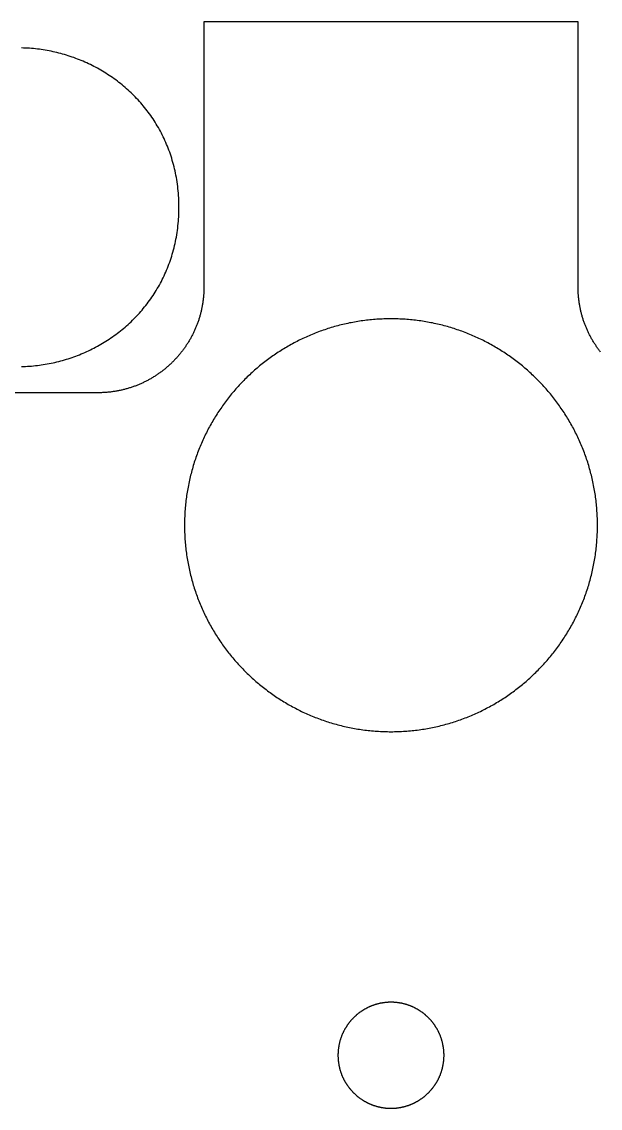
# Model space of a CAD drawing. Extents: x -13 to 43.9, y 40.3 to 95.3.
# Drawn here: x 7.53 to 18.45, y 74.75 to 95.25 of the extents above; entities that cross this region are included whole.
import ezdxf

# ---------------------------------------------------------------- set-up
doc = ezdxf.new("R2010")
doc.units = 0
doc.layers.get('0').update_dxf_attribs({"linetype": 'CONTINUOUS'})

msp = doc.modelspace()

# ---------------------------------------------------------------- linework, layer by layer
at = {"color": 7}
for points in [[(18.028, 90.25), (18.028, 95.25), (10.972, 95.25), (10.972, 90.25)], [(7.569, 94.754), (7.531, 94.755)], [(8.449, 94.596), (8.413, 94.608), (8.378, 94.619), (8.342, 94.63), (8.306, 94.64), (8.27, 94.65), (8.234, 94.659), (8.197, 94.668), (8.161, 94.677), (8.125, 94.685), (8.088, 94.693), (8.051, 94.7), (8.015, 94.707), (7.978, 94.713), (7.941, 94.719), (7.904, 94.725), (7.867, 94.73), (7.83, 94.735), (7.793, 94.739), (7.756, 94.742), (7.718, 94.746), (7.681, 94.749), (7.644, 94.751), (7.606, 94.753), (7.569, 94.754)], [(9.247, 94.195), (9.217, 94.216), (9.186, 94.237), (9.154, 94.257), (9.123, 94.277), (9.091, 94.297), (9.059, 94.317), (9.027, 94.336), (8.994, 94.354), (8.962, 94.372), (8.929, 94.39), (8.896, 94.407), (8.862, 94.424), (8.829, 94.441), (8.795, 94.457), (8.761, 94.473), (8.727, 94.488), (8.693, 94.503), (8.658, 94.518), (8.624, 94.532), (8.589, 94.545), (8.554, 94.559), (8.519, 94.572), (8.484, 94.584), (8.449, 94.596)], [(9.899, 93.572), (9.876, 93.602), (9.852, 93.632), (9.828, 93.661), (9.804, 93.69), (9.779, 93.719), (9.754, 93.747), (9.728, 93.775), (9.702, 93.803), (9.676, 93.83), (9.65, 93.857), (9.623, 93.883), (9.596, 93.909), (9.568, 93.935), (9.541, 93.961), (9.513, 93.986), (9.484, 94.01), (9.456, 94.035), (9.427, 94.059), (9.397, 94.082), (9.368, 94.106), (9.338, 94.128), (9.308, 94.151), (9.278, 94.173), (9.247, 94.195)], [(10.339, 92.75), (10.325, 92.788), (10.312, 92.825), (10.298, 92.863), (10.283, 92.9), (10.268, 92.936), (10.252, 92.973), (10.236, 93.009), (10.22, 93.044), (10.203, 93.08), (10.186, 93.115), (10.168, 93.15), (10.15, 93.184), (10.131, 93.218), (10.112, 93.252), (10.092, 93.286), (10.073, 93.319), (10.052, 93.352), (10.032, 93.384), (10.011, 93.416), (9.989, 93.448), (9.967, 93.479), (9.945, 93.511), (9.922, 93.541), (9.899, 93.572)], [(10.5, 91.75), (10.499, 91.795), (10.499, 91.84), (10.497, 91.884), (10.495, 91.928), (10.492, 91.972), (10.489, 92.015), (10.485, 92.059), (10.481, 92.102), (10.476, 92.144), (10.471, 92.187), (10.465, 92.229), (10.458, 92.271), (10.451, 92.312), (10.443, 92.353), (10.435, 92.394), (10.426, 92.435), (10.417, 92.475), (10.408, 92.515), (10.397, 92.555), (10.387, 92.595), (10.375, 92.634), (10.364, 92.673), (10.351, 92.711), (10.339, 92.75)], [(10.339, 90.75), (10.351, 90.789), (10.364, 90.827), (10.375, 90.866), (10.387, 90.905), (10.397, 90.945), (10.408, 90.985), (10.417, 91.025), (10.426, 91.065), (10.435, 91.106), (10.443, 91.147), (10.451, 91.188), (10.458, 91.229), (10.465, 91.271), (10.471, 91.313), (10.476, 91.356), (10.481, 91.398), (10.485, 91.441), (10.489, 91.485), (10.492, 91.528), (10.495, 91.572), (10.497, 91.616), (10.499, 91.66), (10.499, 91.705), (10.5, 91.75)], [(9.899, 89.928), (9.922, 89.959), (9.945, 89.989), (9.967, 90.021), (9.989, 90.052), (10.011, 90.084), (10.032, 90.116), (10.052, 90.148), (10.073, 90.181), (10.092, 90.214), (10.112, 90.248), (10.131, 90.282), (10.15, 90.316), (10.168, 90.35), (10.186, 90.385), (10.203, 90.42), (10.22, 90.456), (10.236, 90.491), (10.252, 90.527), (10.268, 90.564), (10.283, 90.6), (10.298, 90.637), (10.312, 90.675), (10.325, 90.712), (10.339, 90.75)], [(10.972, 90.25), (10.972, 90.233), (10.971, 90.216), (10.971, 90.198), (10.97, 90.181), (10.97, 90.164), (10.969, 90.147), (10.968, 90.13), (10.967, 90.113), (10.966, 90.096), (10.964, 90.079), (10.963, 90.062), (10.961, 90.046), (10.959, 90.029), (10.958, 90.012), (10.956, 89.995), (10.953, 89.979), (10.951, 89.962), (10.949, 89.945), (10.946, 89.929), (10.943, 89.912), (10.94, 89.896), (10.937, 89.88), (10.934, 89.863), (10.931, 89.847)], [(18.069, 89.847), (18.066, 89.863), (18.063, 89.88), (18.06, 89.896), (18.057, 89.912), (18.054, 89.929), (18.051, 89.945), (18.049, 89.962), (18.047, 89.979), (18.044, 89.995), (18.042, 90.012), (18.041, 90.029), (18.039, 90.046), (18.037, 90.062), (18.036, 90.079), (18.034, 90.096), (18.033, 90.113), (18.032, 90.13), (18.031, 90.147), (18.03, 90.164), (18.03, 90.181), (18.029, 90.198), (18.029, 90.216), (18.028, 90.233), (18.028, 90.25)], [(9.247, 89.305), (9.278, 89.327), (9.308, 89.349), (9.338, 89.372), (9.368, 89.394), (9.397, 89.418), (9.427, 89.441), (9.456, 89.465), (9.484, 89.49), (9.513, 89.514), (9.541, 89.539), (9.568, 89.565), (9.596, 89.591), (9.623, 89.617), (9.65, 89.643), (9.676, 89.67), (9.702, 89.697), (9.728, 89.725), (9.754, 89.753), (9.779, 89.781), (9.804, 89.81), (9.828, 89.839), (9.852, 89.868), (9.876, 89.898), (9.899, 89.928)], [(10.931, 89.847), (10.928, 89.831), (10.924, 89.814), (10.92, 89.798), (10.917, 89.782), (10.913, 89.766), (10.909, 89.75), (10.904, 89.734), (10.9, 89.718), (10.896, 89.702), (10.891, 89.687), (10.886, 89.671), (10.882, 89.655), (10.877, 89.64), (10.872, 89.624), (10.866, 89.609), (10.861, 89.593), (10.856, 89.578), (10.85, 89.562), (10.845, 89.547), (10.839, 89.532), (10.833, 89.517), (10.827, 89.502), (10.821, 89.486), (10.814, 89.472)], [(18.186, 89.472), (18.179, 89.486), (18.173, 89.502), (18.167, 89.517), (18.161, 89.532), (18.155, 89.547), (18.15, 89.562), (18.144, 89.578), (18.139, 89.593), (18.134, 89.609), (18.128, 89.624), (18.123, 89.64), (18.118, 89.655), (18.114, 89.671), (18.109, 89.687), (18.104, 89.702), (18.1, 89.718), (18.096, 89.734), (18.091, 89.75), (18.087, 89.766), (18.083, 89.782), (18.08, 89.798), (18.076, 89.814), (18.072, 89.831), (18.069, 89.847)], [(14.5, 89.645), (14.466, 89.645), (14.433, 89.644), (14.399, 89.644), (14.366, 89.643), (14.333, 89.641), (14.3, 89.64), (14.266, 89.638), (14.233, 89.636), (14.2, 89.634), (14.167, 89.631), (14.135, 89.628), (14.102, 89.625), (14.069, 89.621), (14.036, 89.618), (14.004, 89.614), (13.971, 89.609), (13.939, 89.605), (13.907, 89.6), (13.875, 89.595), (13.843, 89.59), (13.811, 89.584), (13.779, 89.578), (13.747, 89.572), (13.715, 89.566)], [(15.285, 89.566), (15.253, 89.572), (15.221, 89.578), (15.189, 89.584), (15.157, 89.59), (15.125, 89.595), (15.093, 89.6), (15.061, 89.605), (15.029, 89.609), (14.996, 89.614), (14.964, 89.618), (14.931, 89.621), (14.898, 89.625), (14.865, 89.628), (14.833, 89.631), (14.8, 89.634), (14.767, 89.636), (14.734, 89.638), (14.7, 89.64), (14.667, 89.641), (14.634, 89.643), (14.601, 89.644), (14.567, 89.644), (14.534, 89.645), (14.5, 89.645)], [(10.814, 89.472), (10.808, 89.457), (10.802, 89.442), (10.795, 89.427), (10.788, 89.412), (10.781, 89.398), (10.774, 89.383), (10.767, 89.368), (10.76, 89.354), (10.753, 89.34), (10.745, 89.325), (10.738, 89.311), (10.73, 89.297), (10.722, 89.283), (10.715, 89.268), (10.707, 89.254), (10.699, 89.241), (10.69, 89.227), (10.682, 89.213), (10.674, 89.199), (10.665, 89.186), (10.656, 89.172), (10.648, 89.159), (10.639, 89.145), (10.63, 89.132)], [(13.715, 89.566), (13.683, 89.559), (13.652, 89.552), (13.62, 89.545), (13.589, 89.538), (13.558, 89.53), (13.527, 89.522), (13.496, 89.514), (13.465, 89.506), (13.434, 89.497), (13.403, 89.488), (13.372, 89.479), (13.342, 89.47), (13.311, 89.46), (13.281, 89.45), (13.251, 89.44), (13.221, 89.43), (13.191, 89.419), (13.161, 89.409), (13.131, 89.398), (13.101, 89.386), (13.072, 89.375), (13.042, 89.363), (13.013, 89.351), (12.984, 89.339)], [(16.016, 89.339), (15.987, 89.351), (15.958, 89.363), (15.928, 89.375), (15.899, 89.386), (15.869, 89.398), (15.839, 89.409), (15.809, 89.419), (15.779, 89.43), (15.749, 89.44), (15.719, 89.45), (15.689, 89.46), (15.658, 89.47), (15.628, 89.479), (15.597, 89.488), (15.566, 89.497), (15.535, 89.506), (15.504, 89.514), (15.473, 89.522), (15.442, 89.53), (15.411, 89.538), (15.38, 89.545), (15.348, 89.552), (15.317, 89.559), (15.285, 89.566)], [(18.37, 89.132), (18.361, 89.145), (18.352, 89.159), (18.344, 89.172), (18.335, 89.186), (18.326, 89.199), (18.318, 89.213), (18.31, 89.227), (18.301, 89.241), (18.293, 89.254), (18.285, 89.268), (18.278, 89.283), (18.27, 89.297), (18.262, 89.311), (18.255, 89.325), (18.247, 89.34), (18.24, 89.354), (18.233, 89.368), (18.226, 89.383), (18.219, 89.398), (18.212, 89.412), (18.205, 89.427), (18.198, 89.442), (18.192, 89.457), (18.186, 89.472)], [(8.449, 88.904), (8.484, 88.916), (8.519, 88.928), (8.554, 88.941), (8.589, 88.955), (8.624, 88.968), (8.658, 88.982), (8.693, 88.997), (8.727, 89.012), (8.761, 89.027), (8.795, 89.043), (8.829, 89.059), (8.862, 89.076), (8.896, 89.093), (8.929, 89.11), (8.962, 89.128), (8.994, 89.146), (9.027, 89.164), (9.059, 89.183), (9.091, 89.203), (9.123, 89.223), (9.154, 89.243), (9.186, 89.263), (9.217, 89.284), (9.247, 89.305)], [(12.984, 89.339), (12.955, 89.326), (12.926, 89.314), (12.897, 89.301), (12.868, 89.288), (12.84, 89.274), (12.811, 89.261), (12.783, 89.247), (12.755, 89.233), (12.727, 89.219), (12.699, 89.204), (12.671, 89.19), (12.643, 89.175), (12.616, 89.16), (12.588, 89.144), (12.561, 89.129), (12.534, 89.113), (12.507, 89.097), (12.48, 89.081), (12.454, 89.065), (12.427, 89.048), (12.401, 89.031), (12.374, 89.014), (12.348, 88.997), (12.322, 88.98)], [(16.678, 88.98), (16.652, 88.997), (16.626, 89.014), (16.599, 89.031), (16.573, 89.048), (16.546, 89.065), (16.52, 89.081), (16.493, 89.097), (16.466, 89.113), (16.439, 89.129), (16.412, 89.144), (16.384, 89.16), (16.357, 89.175), (16.329, 89.19), (16.301, 89.204), (16.273, 89.219), (16.245, 89.233), (16.217, 89.247), (16.189, 89.261), (16.16, 89.274), (16.132, 89.288), (16.103, 89.301), (16.074, 89.314), (16.045, 89.326), (16.016, 89.339)], [(10.63, 89.132), (10.621, 89.119), (10.612, 89.105), (10.603, 89.092), (10.593, 89.079), (10.584, 89.066), (10.574, 89.053), (10.565, 89.041), (10.555, 89.028), (10.545, 89.015), (10.535, 89.003), (10.525, 88.99), (10.515, 88.978), (10.505, 88.966), (10.494, 88.953), (10.484, 88.941), (10.473, 88.929), (10.463, 88.917), (10.452, 88.905), (10.441, 88.893), (10.43, 88.882), (10.419, 88.87), (10.408, 88.859), (10.397, 88.847), (10.386, 88.836)], [(12.322, 88.98), (12.296, 88.962), (12.271, 88.944), (12.245, 88.926), (12.22, 88.908), (12.195, 88.89), (12.17, 88.871), (12.145, 88.852), (12.12, 88.833), (12.095, 88.814), (12.071, 88.795), (12.047, 88.775), (12.022, 88.756), (11.998, 88.736), (11.975, 88.716), (11.951, 88.695), (11.928, 88.675), (11.904, 88.654), (11.881, 88.633), (11.858, 88.612), (11.835, 88.591), (11.813, 88.569), (11.79, 88.548), (11.768, 88.526), (11.746, 88.504)], [(17.254, 88.504), (17.232, 88.526), (17.21, 88.548), (17.187, 88.569), (17.165, 88.591), (17.142, 88.612), (17.119, 88.633), (17.096, 88.654), (17.072, 88.675), (17.049, 88.695), (17.025, 88.716), (17.002, 88.736), (16.978, 88.756), (16.953, 88.775), (16.929, 88.795), (16.905, 88.814), (16.88, 88.833), (16.855, 88.852), (16.83, 88.871), (16.805, 88.89), (16.78, 88.908), (16.755, 88.926), (16.729, 88.944), (16.704, 88.962), (16.678, 88.98)], [(18.455, 89.015), (18.445, 89.028), (18.435, 89.041), (18.426, 89.053), (18.416, 89.066), (18.407, 89.079), (18.397, 89.092), (18.388, 89.105), (18.379, 89.119), (18.37, 89.132)], [(7.569, 88.746), (7.606, 88.747), (7.644, 88.749), (7.681, 88.751), (7.718, 88.754), (7.756, 88.758), (7.793, 88.761), (7.83, 88.765), (7.867, 88.77), (7.904, 88.775), (7.941, 88.781), (7.978, 88.787), (8.015, 88.793), (8.051, 88.8), (8.088, 88.807), (8.125, 88.815), (8.161, 88.823), (8.197, 88.832), (8.234, 88.841), (8.27, 88.85), (8.306, 88.86), (8.342, 88.87), (8.378, 88.881), (8.413, 88.892), (8.449, 88.904)], [(10.386, 88.836), (10.374, 88.825), (10.363, 88.813), (10.351, 88.802), (10.34, 88.791), (10.328, 88.78), (10.316, 88.77), (10.304, 88.759), (10.292, 88.748), (10.28, 88.738), (10.268, 88.727), (10.256, 88.717), (10.244, 88.707), (10.231, 88.697), (10.219, 88.687), (10.206, 88.677), (10.194, 88.667), (10.181, 88.657), (10.168, 88.647), (10.155, 88.638), (10.142, 88.628), (10.129, 88.619), (10.116, 88.61), (10.103, 88.601), (10.09, 88.592)], [(8.972, 88.25), (-7.328, 88.25), (-7.328, 88.75)], [(7.531, 88.745), (7.569, 88.746)], [(10.09, 88.592), (10.076, 88.583), (10.063, 88.574), (10.05, 88.565), (10.036, 88.556), (10.022, 88.548), (10.009, 88.54), (9.995, 88.531), (9.981, 88.523), (9.967, 88.515), (9.953, 88.507), (9.939, 88.499), (9.925, 88.491), (9.911, 88.484), (9.896, 88.476), (9.882, 88.469), (9.868, 88.461), (9.853, 88.454), (9.839, 88.447), (9.824, 88.44), (9.809, 88.433), (9.795, 88.427), (9.78, 88.42), (9.765, 88.414), (9.75, 88.407)], [(9.75, 88.407), (9.735, 88.401), (9.72, 88.395), (9.705, 88.389), (9.69, 88.383), (9.675, 88.377), (9.659, 88.371), (9.644, 88.366), (9.628, 88.36), (9.613, 88.355), (9.598, 88.35), (9.582, 88.345), (9.566, 88.34), (9.551, 88.335), (9.535, 88.33), (9.519, 88.326), (9.503, 88.321), (9.487, 88.317), (9.471, 88.313), (9.455, 88.309), (9.439, 88.305), (9.423, 88.301), (9.407, 88.298), (9.391, 88.294), (9.375, 88.291)], [(11.746, 88.504), (11.724, 88.482), (11.702, 88.46), (11.681, 88.437), (11.659, 88.415), (11.638, 88.392), (11.617, 88.369), (11.596, 88.346), (11.575, 88.322), (11.555, 88.299), (11.534, 88.275), (11.514, 88.252), (11.494, 88.228), (11.475, 88.203), (11.455, 88.179), (11.436, 88.155), (11.417, 88.13), (11.398, 88.105), (11.379, 88.08), (11.36, 88.055), (11.342, 88.03), (11.324, 88.005), (11.306, 87.979), (11.288, 87.954), (11.27, 87.928)], [(17.73, 87.928), (17.712, 87.954), (17.694, 87.979), (17.676, 88.005), (17.658, 88.03), (17.64, 88.055), (17.621, 88.08), (17.602, 88.105), (17.583, 88.13), (17.564, 88.155), (17.545, 88.179), (17.525, 88.203), (17.506, 88.228), (17.486, 88.252), (17.466, 88.275), (17.445, 88.299), (17.425, 88.322), (17.404, 88.346), (17.383, 88.369), (17.362, 88.392), (17.341, 88.415), (17.319, 88.437), (17.298, 88.46), (17.276, 88.482), (17.254, 88.504)], [(9.375, 88.291), (9.358, 88.287), (9.342, 88.284), (9.326, 88.281), (9.309, 88.278), (9.293, 88.276), (9.276, 88.273), (9.26, 88.271), (9.243, 88.268), (9.226, 88.266), (9.21, 88.264), (9.193, 88.262), (9.176, 88.26), (9.159, 88.259), (9.142, 88.257), (9.125, 88.256), (9.109, 88.255), (9.092, 88.254), (9.074, 88.253), (9.057, 88.252), (9.04, 88.251), (9.023, 88.251), (9.006, 88.25), (8.989, 88.25), (8.972, 88.25)], [(11.27, 87.928), (11.253, 87.902), (11.236, 87.876), (11.219, 87.849), (11.202, 87.823), (11.185, 87.796), (11.169, 87.77), (11.153, 87.743), (11.137, 87.716), (11.121, 87.689), (11.106, 87.662), (11.09, 87.634), (11.075, 87.607), (11.06, 87.579), (11.046, 87.551), (11.031, 87.523), (11.017, 87.495), (11.003, 87.467), (10.989, 87.439), (10.976, 87.41), (10.962, 87.382), (10.949, 87.353), (10.936, 87.324), (10.924, 87.295), (10.911, 87.266)], [(18.089, 87.266), (18.076, 87.295), (18.064, 87.324), (18.051, 87.353), (18.038, 87.382), (18.024, 87.41), (18.011, 87.439), (17.997, 87.467), (17.983, 87.495), (17.969, 87.523), (17.954, 87.551), (17.94, 87.579), (17.925, 87.607), (17.91, 87.634), (17.894, 87.662), (17.879, 87.689), (17.863, 87.716), (17.847, 87.743), (17.831, 87.77), (17.815, 87.796), (17.798, 87.823), (17.781, 87.849), (17.764, 87.876), (17.747, 87.902), (17.73, 87.928)], [(10.911, 87.266), (10.899, 87.237), (10.887, 87.208), (10.875, 87.178), (10.864, 87.149), (10.852, 87.119), (10.841, 87.089), (10.831, 87.059), (10.82, 87.029), (10.81, 86.999), (10.8, 86.969), (10.79, 86.939), (10.78, 86.908), (10.771, 86.878), (10.762, 86.847), (10.753, 86.816), (10.744, 86.785), (10.736, 86.754), (10.728, 86.723), (10.72, 86.692), (10.712, 86.661), (10.705, 86.63), (10.698, 86.598), (10.691, 86.567), (10.684, 86.535)], [(18.316, 86.535), (18.309, 86.567), (18.302, 86.598), (18.295, 86.63), (18.288, 86.661), (18.28, 86.692), (18.272, 86.723), (18.264, 86.754), (18.256, 86.785), (18.247, 86.816), (18.238, 86.847), (18.229, 86.878), (18.22, 86.908), (18.21, 86.939), (18.2, 86.969), (18.19, 86.999), (18.18, 87.029), (18.169, 87.059), (18.159, 87.089), (18.148, 87.119), (18.136, 87.149), (18.125, 87.178), (18.113, 87.208), (18.101, 87.237), (18.089, 87.266)], [(10.684, 86.535), (10.678, 86.503), (10.672, 86.471), (10.666, 86.439), (10.66, 86.407), (10.655, 86.375), (10.65, 86.343), (10.645, 86.311), (10.641, 86.279), (10.636, 86.246), (10.632, 86.214), (10.629, 86.181), (10.625, 86.148), (10.622, 86.115), (10.619, 86.083), (10.616, 86.05), (10.614, 86.017), (10.612, 85.984), (10.61, 85.95), (10.609, 85.917), (10.607, 85.884), (10.606, 85.851), (10.606, 85.817), (10.605, 85.784), (10.605, 85.75)], [(18.395, 85.75), (18.395, 85.784), (18.394, 85.817), (18.394, 85.851), (18.393, 85.884), (18.391, 85.917), (18.39, 85.95), (18.388, 85.984), (18.386, 86.017), (18.384, 86.05), (18.381, 86.083), (18.378, 86.115), (18.375, 86.148), (18.371, 86.181), (18.368, 86.214), (18.364, 86.246), (18.359, 86.279), (18.355, 86.311), (18.35, 86.343), (18.345, 86.375), (18.34, 86.407), (18.334, 86.439), (18.328, 86.471), (18.322, 86.503), (18.316, 86.535)], [(10.605, 85.75), (10.605, 85.716), (10.606, 85.683), (10.606, 85.649), (10.607, 85.616), (10.609, 85.583), (10.61, 85.55), (10.612, 85.516), (10.614, 85.483), (10.616, 85.45), (10.619, 85.417), (10.622, 85.385), (10.625, 85.352), (10.629, 85.319), (10.632, 85.286), (10.636, 85.254), (10.641, 85.221), (10.645, 85.189), (10.65, 85.157), (10.655, 85.125), (10.66, 85.093), (10.666, 85.061), (10.672, 85.029), (10.678, 84.997), (10.684, 84.965)], [(18.316, 84.965), (18.322, 84.997), (18.328, 85.029), (18.334, 85.061), (18.34, 85.093), (18.345, 85.125), (18.35, 85.157), (18.355, 85.189), (18.359, 85.221), (18.364, 85.254), (18.368, 85.286), (18.371, 85.319), (18.375, 85.352), (18.378, 85.385), (18.381, 85.417), (18.384, 85.45), (18.386, 85.483), (18.388, 85.516), (18.39, 85.55), (18.391, 85.583), (18.393, 85.616), (18.394, 85.649), (18.394, 85.683), (18.395, 85.716), (18.395, 85.75)], [(10.684, 84.965), (10.691, 84.933), (10.698, 84.902), (10.705, 84.87), (10.712, 84.839), (10.72, 84.808), (10.728, 84.777), (10.736, 84.746), (10.744, 84.715), (10.753, 84.684), (10.762, 84.653), (10.771, 84.622), (10.78, 84.592), (10.79, 84.561), (10.8, 84.531), (10.81, 84.501), (10.82, 84.471), (10.831, 84.441), (10.841, 84.411), (10.852, 84.381), (10.864, 84.351), (10.875, 84.322), (10.887, 84.292), (10.899, 84.263), (10.911, 84.234)], [(18.089, 84.234), (18.101, 84.263), (18.113, 84.292), (18.125, 84.322), (18.136, 84.351), (18.148, 84.381), (18.159, 84.411), (18.169, 84.441), (18.18, 84.471), (18.19, 84.501), (18.2, 84.531), (18.21, 84.561), (18.22, 84.592), (18.229, 84.622), (18.238, 84.653), (18.247, 84.684), (18.256, 84.715), (18.264, 84.746), (18.272, 84.777), (18.28, 84.808), (18.288, 84.839), (18.295, 84.87), (18.302, 84.902), (18.309, 84.933), (18.316, 84.965)], [(10.911, 84.234), (10.924, 84.205), (10.936, 84.176), (10.949, 84.147), (10.962, 84.118), (10.976, 84.09), (10.989, 84.061), (11.003, 84.033), (11.017, 84.005), (11.031, 83.977), (11.046, 83.949), (11.06, 83.921), (11.075, 83.893), (11.09, 83.866), (11.106, 83.838), (11.121, 83.811), (11.137, 83.784), (11.153, 83.757), (11.169, 83.73), (11.185, 83.704), (11.202, 83.677), (11.219, 83.651), (11.236, 83.624), (11.253, 83.598), (11.27, 83.572)], [(17.73, 83.572), (17.747, 83.598), (17.764, 83.624), (17.781, 83.651), (17.798, 83.677), (17.815, 83.704), (17.831, 83.73), (17.847, 83.757), (17.863, 83.784), (17.879, 83.811), (17.894, 83.838), (17.91, 83.866), (17.925, 83.893), (17.94, 83.921), (17.954, 83.949), (17.969, 83.977), (17.983, 84.005), (17.997, 84.033), (18.011, 84.061), (18.024, 84.09), (18.038, 84.118), (18.051, 84.147), (18.064, 84.176), (18.076, 84.205), (18.089, 84.234)], [(11.27, 83.572), (11.288, 83.546), (11.306, 83.521), (11.324, 83.495), (11.342, 83.47), (11.36, 83.445), (11.379, 83.42), (11.398, 83.395), (11.417, 83.37), (11.436, 83.345), (11.455, 83.321), (11.475, 83.297), (11.494, 83.272), (11.514, 83.248), (11.534, 83.225), (11.555, 83.201), (11.575, 83.178), (11.596, 83.154), (11.617, 83.131), (11.638, 83.108), (11.659, 83.085), (11.681, 83.063), (11.702, 83.04), (11.724, 83.018), (11.746, 82.996)], [(17.254, 82.996), (17.276, 83.018), (17.298, 83.04), (17.319, 83.063), (17.341, 83.085), (17.362, 83.108), (17.383, 83.131), (17.404, 83.154), (17.425, 83.178), (17.445, 83.201), (17.466, 83.225), (17.486, 83.248), (17.506, 83.272), (17.525, 83.297), (17.545, 83.321), (17.564, 83.345), (17.583, 83.37), (17.602, 83.395), (17.621, 83.42), (17.64, 83.445), (17.658, 83.47), (17.676, 83.495), (17.694, 83.521), (17.712, 83.546), (17.73, 83.572)], [(11.746, 82.996), (11.768, 82.974), (11.79, 82.952), (11.813, 82.931), (11.835, 82.909), (11.858, 82.888), (11.881, 82.867), (11.904, 82.846), (11.928, 82.825), (11.951, 82.805), (11.975, 82.784), (11.998, 82.764), (12.022, 82.744), (12.047, 82.725), (12.071, 82.705), (12.095, 82.686), (12.12, 82.667), (12.145, 82.648), (12.17, 82.629), (12.195, 82.61), (12.22, 82.592), (12.245, 82.574), (12.271, 82.556), (12.296, 82.538), (12.322, 82.52)], [(16.678, 82.52), (16.704, 82.538), (16.729, 82.556), (16.755, 82.574), (16.78, 82.592), (16.805, 82.61), (16.83, 82.629), (16.855, 82.648), (16.88, 82.667), (16.905, 82.686), (16.929, 82.705), (16.953, 82.725), (16.978, 82.744), (17.002, 82.764), (17.025, 82.784), (17.049, 82.805), (17.072, 82.825), (17.096, 82.846), (17.119, 82.867), (17.142, 82.888), (17.165, 82.909), (17.187, 82.931), (17.21, 82.952), (17.232, 82.974), (17.254, 82.996)], [(12.322, 82.52), (12.348, 82.503), (12.374, 82.486), (12.401, 82.469), (12.427, 82.452), (12.454, 82.435), (12.48, 82.419), (12.507, 82.403), (12.534, 82.387), (12.561, 82.371), (12.588, 82.356), (12.616, 82.34), (12.643, 82.325), (12.671, 82.31), (12.699, 82.296), (12.727, 82.281), (12.755, 82.267), (12.783, 82.253), (12.811, 82.239), (12.84, 82.226), (12.868, 82.212), (12.897, 82.199), (12.926, 82.186), (12.955, 82.174), (12.984, 82.161)], [(16.016, 82.161), (16.045, 82.174), (16.074, 82.186), (16.103, 82.199), (16.132, 82.212), (16.16, 82.226), (16.189, 82.239), (16.217, 82.253), (16.245, 82.267), (16.273, 82.281), (16.301, 82.296), (16.329, 82.31), (16.357, 82.325), (16.384, 82.34), (16.412, 82.356), (16.439, 82.371), (16.466, 82.387), (16.493, 82.403), (16.52, 82.419), (16.546, 82.435), (16.573, 82.452), (16.599, 82.469), (16.626, 82.486), (16.652, 82.503), (16.678, 82.52)], [(12.984, 82.161), (13.013, 82.149), (13.042, 82.137), (13.072, 82.125), (13.101, 82.114), (13.131, 82.102), (13.161, 82.091), (13.191, 82.081), (13.221, 82.07), (13.251, 82.06), (13.281, 82.05), (13.311, 82.04), (13.342, 82.03), (13.372, 82.021), (13.403, 82.012), (13.434, 82.003), (13.465, 81.994), (13.496, 81.986), (13.527, 81.978), (13.558, 81.97), (13.589, 81.962), (13.62, 81.955), (13.652, 81.948), (13.683, 81.941), (13.715, 81.934)], [(15.285, 81.934), (15.317, 81.941), (15.348, 81.948), (15.38, 81.955), (15.411, 81.962), (15.442, 81.97), (15.473, 81.978), (15.504, 81.986), (15.535, 81.994), (15.566, 82.003), (15.597, 82.012), (15.628, 82.021), (15.658, 82.03), (15.689, 82.04), (15.719, 82.05), (15.749, 82.06), (15.779, 82.07), (15.809, 82.081), (15.839, 82.091), (15.869, 82.102), (15.899, 82.114), (15.928, 82.125), (15.958, 82.137), (15.987, 82.149), (16.016, 82.161)], [(13.715, 81.934), (13.747, 81.928), (13.779, 81.922), (13.811, 81.916), (13.843, 81.91), (13.875, 81.905), (13.907, 81.9), (13.939, 81.895), (13.971, 81.891), (14.004, 81.886), (14.036, 81.882), (14.069, 81.879), (14.102, 81.875), (14.135, 81.872), (14.167, 81.869), (14.2, 81.866), (14.233, 81.864), (14.266, 81.862), (14.3, 81.86), (14.333, 81.859), (14.366, 81.857), (14.399, 81.856), (14.433, 81.856), (14.466, 81.855), (14.5, 81.855)], [(14.5, 81.855), (14.534, 81.855), (14.567, 81.856), (14.601, 81.856), (14.634, 81.857), (14.667, 81.859), (14.7, 81.86), (14.734, 81.862), (14.767, 81.864), (14.8, 81.866), (14.833, 81.869), (14.865, 81.872), (14.898, 81.875), (14.931, 81.879), (14.964, 81.882), (14.996, 81.886), (15.029, 81.891), (15.061, 81.895), (15.093, 81.9), (15.125, 81.905), (15.157, 81.91), (15.189, 81.916), (15.221, 81.922), (15.253, 81.928), (15.285, 81.934)], [(14.111, 76.671), (14.103, 76.668), (14.096, 76.665), (14.088, 76.662), (14.081, 76.658), (14.074, 76.655), (14.066, 76.651), (14.059, 76.648), (14.052, 76.644), (14.045, 76.641), (14.038, 76.637), (14.03, 76.633), (14.023, 76.629), (14.016, 76.625), (14.009, 76.621), (14.002, 76.618), (13.995, 76.613), (13.988, 76.609), (13.981, 76.605), (13.975, 76.601), (13.968, 76.597), (13.961, 76.592), (13.954, 76.588), (13.948, 76.584), (13.941, 76.579)], [(14.298, 76.73), (14.29, 76.728), (14.282, 76.726), (14.274, 76.724), (14.266, 76.722), (14.258, 76.721), (14.25, 76.719), (14.242, 76.716), (14.234, 76.714), (14.226, 76.712), (14.218, 76.71), (14.21, 76.707), (14.203, 76.705), (14.195, 76.703), (14.187, 76.7), (14.179, 76.697), (14.172, 76.695), (14.164, 76.692), (14.156, 76.689), (14.149, 76.686), (14.141, 76.684), (14.133, 76.681), (14.126, 76.678), (14.118, 76.675), (14.111, 76.671)], [(14.5, 76.75), (14.491, 76.75), (14.483, 76.75), (14.474, 76.75), (14.466, 76.749), (14.457, 76.749), (14.449, 76.749), (14.44, 76.748), (14.432, 76.748), (14.423, 76.747), (14.415, 76.746), (14.406, 76.746), (14.398, 76.745), (14.389, 76.744), (14.381, 76.743), (14.373, 76.742), (14.364, 76.741), (14.356, 76.74), (14.348, 76.738), (14.339, 76.737), (14.331, 76.736), (14.323, 76.734), (14.315, 76.733), (14.307, 76.731), (14.298, 76.73)], [(14.702, 76.73), (14.693, 76.731), (14.685, 76.733), (14.677, 76.734), (14.669, 76.736), (14.661, 76.737), (14.652, 76.738), (14.644, 76.74), (14.636, 76.741), (14.627, 76.742), (14.619, 76.743), (14.611, 76.744), (14.602, 76.745), (14.594, 76.746), (14.585, 76.746), (14.577, 76.747), (14.568, 76.748), (14.56, 76.748), (14.551, 76.749), (14.543, 76.749), (14.534, 76.749), (14.526, 76.75), (14.517, 76.75), (14.509, 76.75), (14.5, 76.75)], [(14.889, 76.671), (14.882, 76.675), (14.874, 76.678), (14.867, 76.681), (14.859, 76.684), (14.851, 76.686), (14.844, 76.689), (14.836, 76.692), (14.828, 76.695), (14.821, 76.697), (14.813, 76.7), (14.805, 76.703), (14.797, 76.705), (14.79, 76.707), (14.782, 76.71), (14.774, 76.712), (14.766, 76.714), (14.758, 76.716), (14.75, 76.719), (14.742, 76.721), (14.734, 76.722), (14.726, 76.724), (14.718, 76.726), (14.71, 76.728), (14.702, 76.73)], [(15.059, 76.579), (15.052, 76.584), (15.046, 76.588), (15.039, 76.592), (15.032, 76.597), (15.025, 76.601), (15.019, 76.605), (15.012, 76.609), (15.005, 76.613), (14.998, 76.618), (14.991, 76.621), (14.984, 76.625), (14.977, 76.629), (14.97, 76.633), (14.962, 76.637), (14.955, 76.641), (14.948, 76.644), (14.941, 76.648), (14.934, 76.651), (14.926, 76.655), (14.919, 76.658), (14.912, 76.662), (14.904, 76.665), (14.897, 76.668), (14.889, 76.671)], [(13.941, 76.579), (13.934, 76.575), (13.928, 76.57), (13.921, 76.565), (13.915, 76.561), (13.908, 76.556), (13.902, 76.551), (13.895, 76.547), (13.889, 76.542), (13.883, 76.537), (13.876, 76.532), (13.87, 76.527), (13.864, 76.522), (13.858, 76.517), (13.852, 76.511), (13.846, 76.506), (13.84, 76.501), (13.834, 76.496), (13.828, 76.49), (13.822, 76.485), (13.816, 76.479), (13.81, 76.474), (13.804, 76.468), (13.799, 76.463), (13.793, 76.457)], [(15.207, 76.457), (15.201, 76.463), (15.196, 76.468), (15.19, 76.474), (15.184, 76.479), (15.178, 76.485), (15.172, 76.49), (15.166, 76.496), (15.16, 76.501), (15.154, 76.506), (15.148, 76.511), (15.142, 76.517), (15.136, 76.522), (15.13, 76.527), (15.124, 76.532), (15.117, 76.537), (15.111, 76.542), (15.105, 76.547), (15.098, 76.551), (15.092, 76.556), (15.085, 76.561), (15.079, 76.565), (15.072, 76.57), (15.066, 76.575), (15.059, 76.579)], [(13.671, 76.309), (13.666, 76.302), (13.662, 76.296), (13.658, 76.289), (13.653, 76.282), (13.649, 76.275), (13.645, 76.269), (13.641, 76.262), (13.637, 76.255), (13.632, 76.248), (13.629, 76.241), (13.625, 76.234), (13.621, 76.227), (13.617, 76.22), (13.613, 76.212), (13.609, 76.205), (13.606, 76.198), (13.602, 76.191), (13.599, 76.184), (13.595, 76.176), (13.592, 76.169), (13.588, 76.162), (13.585, 76.154), (13.582, 76.147), (13.579, 76.139)], [(13.793, 76.457), (13.787, 76.451), (13.782, 76.446), (13.776, 76.44), (13.771, 76.434), (13.765, 76.428), (13.76, 76.422), (13.754, 76.416), (13.749, 76.41), (13.744, 76.404), (13.739, 76.398), (13.733, 76.392), (13.728, 76.386), (13.723, 76.38), (13.718, 76.374), (13.713, 76.367), (13.708, 76.361), (13.703, 76.355), (13.699, 76.348), (13.694, 76.342), (13.689, 76.335), (13.684, 76.329), (13.68, 76.322), (13.675, 76.316), (13.671, 76.309)], [(15.329, 76.309), (15.325, 76.316), (15.32, 76.322), (15.315, 76.329), (15.311, 76.335), (15.306, 76.342), (15.301, 76.348), (15.297, 76.355), (15.292, 76.361), (15.287, 76.367), (15.282, 76.374), (15.277, 76.38), (15.272, 76.386), (15.267, 76.392), (15.261, 76.398), (15.256, 76.404), (15.251, 76.41), (15.246, 76.416), (15.24, 76.422), (15.235, 76.428), (15.229, 76.434), (15.224, 76.44), (15.218, 76.446), (15.213, 76.451), (15.207, 76.457)], [(15.421, 76.139), (15.418, 76.147), (15.415, 76.154), (15.412, 76.162), (15.408, 76.169), (15.405, 76.176), (15.401, 76.184), (15.398, 76.191), (15.394, 76.198), (15.391, 76.205), (15.387, 76.212), (15.383, 76.22), (15.379, 76.227), (15.375, 76.234), (15.371, 76.241), (15.368, 76.248), (15.363, 76.255), (15.359, 76.262), (15.355, 76.269), (15.351, 76.275), (15.347, 76.282), (15.342, 76.289), (15.338, 76.296), (15.334, 76.302), (15.329, 76.309)], [(13.579, 76.139), (13.575, 76.132), (13.572, 76.124), (13.569, 76.117), (13.566, 76.109), (13.564, 76.101), (13.561, 76.094), (13.558, 76.086), (13.555, 76.078), (13.553, 76.071), (13.55, 76.063), (13.547, 76.055), (13.545, 76.047), (13.543, 76.04), (13.54, 76.032), (13.538, 76.024), (13.536, 76.016), (13.534, 76.008), (13.531, 76), (13.529, 75.992), (13.527, 75.984), (13.526, 75.976), (13.524, 75.968), (13.522, 75.96), (13.52, 75.952)], [(15.48, 75.952), (15.478, 75.96), (15.476, 75.968), (15.474, 75.976), (15.472, 75.984), (15.471, 75.992), (15.469, 76), (15.466, 76.008), (15.464, 76.016), (15.462, 76.024), (15.46, 76.032), (15.457, 76.04), (15.455, 76.047), (15.453, 76.055), (15.45, 76.063), (15.447, 76.071), (15.445, 76.078), (15.442, 76.086), (15.439, 76.094), (15.436, 76.101), (15.434, 76.109), (15.431, 76.117), (15.428, 76.124), (15.425, 76.132), (15.421, 76.139)], [(13.52, 75.952), (13.519, 75.943), (13.517, 75.935), (13.516, 75.927), (13.514, 75.919), (13.513, 75.911), (13.512, 75.902), (13.51, 75.894), (13.509, 75.886), (13.508, 75.877), (13.507, 75.869), (13.506, 75.861), (13.505, 75.852), (13.504, 75.844), (13.504, 75.835), (13.503, 75.827), (13.502, 75.818), (13.502, 75.81), (13.501, 75.801), (13.501, 75.793), (13.501, 75.784), (13.5, 75.776), (13.5, 75.767), (13.5, 75.759), (13.5, 75.75)], [(15.5, 75.75), (15.5, 75.759), (15.5, 75.767), (15.5, 75.776), (15.499, 75.784), (15.499, 75.793), (15.499, 75.801), (15.498, 75.81), (15.498, 75.818), (15.497, 75.827), (15.496, 75.835), (15.496, 75.844), (15.495, 75.852), (15.494, 75.861), (15.493, 75.869), (15.492, 75.877), (15.491, 75.886), (15.49, 75.894), (15.488, 75.902), (15.487, 75.911), (15.486, 75.919), (15.484, 75.927), (15.483, 75.935), (15.481, 75.943), (15.48, 75.952)], [(13.5, 75.75), (13.5, 75.741), (13.5, 75.733), (13.5, 75.724), (13.501, 75.716), (13.501, 75.707), (13.501, 75.699), (13.502, 75.69), (13.502, 75.682), (13.503, 75.673), (13.504, 75.665), (13.504, 75.656), (13.505, 75.648), (13.506, 75.639), (13.507, 75.631), (13.508, 75.623), (13.509, 75.614), (13.51, 75.606), (13.512, 75.598), (13.513, 75.589), (13.514, 75.581), (13.516, 75.573), (13.517, 75.565), (13.519, 75.557), (13.52, 75.548)], [(15.48, 75.548), (15.481, 75.557), (15.483, 75.565), (15.484, 75.573), (15.486, 75.581), (15.487, 75.589), (15.488, 75.598), (15.49, 75.606), (15.491, 75.614), (15.492, 75.623), (15.493, 75.631), (15.494, 75.639), (15.495, 75.648), (15.496, 75.656), (15.496, 75.665), (15.497, 75.673), (15.498, 75.682), (15.498, 75.69), (15.499, 75.699), (15.499, 75.707), (15.499, 75.716), (15.5, 75.724), (15.5, 75.733), (15.5, 75.741), (15.5, 75.75)], [(13.52, 75.548), (13.522, 75.54), (13.524, 75.532), (13.526, 75.524), (13.527, 75.516), (13.529, 75.508), (13.531, 75.5), (13.534, 75.492), (13.536, 75.484), (13.538, 75.476), (13.54, 75.468), (13.543, 75.46), (13.545, 75.453), (13.547, 75.445), (13.55, 75.437), (13.553, 75.429), (13.555, 75.422), (13.558, 75.414), (13.561, 75.406), (13.564, 75.399), (13.566, 75.391), (13.569, 75.383), (13.572, 75.376), (13.575, 75.368), (13.579, 75.361)], [(15.421, 75.361), (15.425, 75.368), (15.428, 75.376), (15.431, 75.383), (15.434, 75.391), (15.436, 75.399), (15.439, 75.406), (15.442, 75.414), (15.445, 75.422), (15.447, 75.429), (15.45, 75.437), (15.453, 75.445), (15.455, 75.453), (15.457, 75.46), (15.46, 75.468), (15.462, 75.476), (15.464, 75.484), (15.466, 75.492), (15.469, 75.5), (15.471, 75.508), (15.472, 75.516), (15.474, 75.524), (15.476, 75.532), (15.478, 75.54), (15.48, 75.548)], [(13.579, 75.361), (13.582, 75.353), (13.585, 75.346), (13.588, 75.338), (13.592, 75.331), (13.595, 75.324), (13.599, 75.316), (13.602, 75.309), (13.606, 75.302), (13.609, 75.295), (13.613, 75.288), (13.617, 75.28), (13.621, 75.273), (13.625, 75.266), (13.629, 75.259), (13.632, 75.252), (13.637, 75.245), (13.641, 75.238), (13.645, 75.231), (13.649, 75.225), (13.653, 75.218), (13.658, 75.211), (13.662, 75.204), (13.666, 75.198), (13.671, 75.191)], [(15.329, 75.191), (15.334, 75.198), (15.338, 75.204), (15.342, 75.211), (15.347, 75.218), (15.351, 75.225), (15.355, 75.231), (15.359, 75.238), (15.363, 75.245), (15.368, 75.252), (15.371, 75.259), (15.375, 75.266), (15.379, 75.273), (15.383, 75.28), (15.387, 75.288), (15.391, 75.295), (15.394, 75.302), (15.398, 75.309), (15.401, 75.316), (15.405, 75.324), (15.408, 75.331), (15.412, 75.338), (15.415, 75.346), (15.418, 75.353), (15.421, 75.361)], [(13.671, 75.191), (13.675, 75.184), (13.68, 75.178), (13.684, 75.171), (13.689, 75.165), (13.694, 75.158), (13.699, 75.152), (13.703, 75.145), (13.708, 75.139), (13.713, 75.133), (13.718, 75.126), (13.723, 75.12), (13.728, 75.114), (13.733, 75.108), (13.739, 75.102), (13.744, 75.096), (13.749, 75.09), (13.754, 75.084), (13.76, 75.078), (13.765, 75.072), (13.771, 75.066), (13.776, 75.06), (13.782, 75.054), (13.787, 75.049), (13.793, 75.043)], [(13.793, 75.043), (13.799, 75.037), (13.804, 75.032), (13.81, 75.026), (13.816, 75.021), (13.822, 75.015), (13.828, 75.01), (13.834, 75.004), (13.84, 74.999), (13.846, 74.994), (13.852, 74.989), (13.858, 74.983), (13.864, 74.978), (13.87, 74.973), (13.876, 74.968), (13.883, 74.963), (13.889, 74.958), (13.895, 74.953), (13.902, 74.949), (13.908, 74.944), (13.915, 74.939), (13.921, 74.934), (13.928, 74.93), (13.934, 74.925), (13.941, 74.921)], [(15.059, 74.921), (15.066, 74.925), (15.072, 74.93), (15.079, 74.934), (15.085, 74.939), (15.092, 74.944), (15.098, 74.949), (15.105, 74.953), (15.111, 74.958), (15.117, 74.963), (15.124, 74.968), (15.13, 74.973), (15.136, 74.978), (15.142, 74.983), (15.148, 74.989), (15.154, 74.994), (15.16, 74.999), (15.166, 75.004), (15.172, 75.01), (15.178, 75.015), (15.184, 75.021), (15.19, 75.026), (15.196, 75.032), (15.201, 75.037), (15.207, 75.043)], [(15.207, 75.043), (15.213, 75.049), (15.218, 75.054), (15.224, 75.06), (15.229, 75.066), (15.235, 75.072), (15.24, 75.078), (15.246, 75.084), (15.251, 75.09), (15.256, 75.096), (15.261, 75.102), (15.267, 75.108), (15.272, 75.114), (15.277, 75.12), (15.282, 75.126), (15.287, 75.133), (15.292, 75.139), (15.297, 75.145), (15.301, 75.152), (15.306, 75.158), (15.311, 75.165), (15.315, 75.171), (15.32, 75.178), (15.325, 75.184), (15.329, 75.191)], [(13.941, 74.921), (13.948, 74.916), (13.954, 74.912), (13.961, 74.908), (13.968, 74.903), (13.975, 74.899), (13.981, 74.895), (13.988, 74.891), (13.995, 74.887), (14.002, 74.882), (14.009, 74.879), (14.016, 74.875), (14.023, 74.871), (14.03, 74.867), (14.038, 74.863), (14.045, 74.859), (14.052, 74.856), (14.059, 74.852), (14.066, 74.849), (14.074, 74.845), (14.081, 74.842), (14.088, 74.838), (14.096, 74.835), (14.103, 74.832), (14.111, 74.829)], [(14.111, 74.829), (14.118, 74.825), (14.126, 74.822), (14.133, 74.819), (14.141, 74.816), (14.149, 74.814), (14.156, 74.811), (14.164, 74.808), (14.172, 74.805), (14.179, 74.803), (14.187, 74.8), (14.195, 74.797), (14.203, 74.795), (14.21, 74.793), (14.218, 74.79), (14.226, 74.788), (14.234, 74.786), (14.242, 74.784), (14.25, 74.781), (14.258, 74.779), (14.266, 74.777), (14.274, 74.776), (14.282, 74.774), (14.29, 74.772), (14.298, 74.77)], [(14.702, 74.77), (14.71, 74.772), (14.718, 74.774), (14.726, 74.776), (14.734, 74.777), (14.742, 74.779), (14.75, 74.781), (14.758, 74.784), (14.766, 74.786), (14.774, 74.788), (14.782, 74.79), (14.79, 74.793), (14.797, 74.795), (14.805, 74.797), (14.813, 74.8), (14.821, 74.803), (14.828, 74.805), (14.836, 74.808), (14.844, 74.811), (14.851, 74.814), (14.859, 74.816), (14.867, 74.819), (14.874, 74.822), (14.882, 74.825), (14.889, 74.829)], [(14.889, 74.829), (14.897, 74.832), (14.904, 74.835), (14.912, 74.838), (14.919, 74.842), (14.926, 74.845), (14.934, 74.849), (14.941, 74.852), (14.948, 74.856), (14.955, 74.859), (14.962, 74.863), (14.97, 74.867), (14.977, 74.871), (14.984, 74.875), (14.991, 74.879), (14.998, 74.882), (15.005, 74.887), (15.012, 74.891), (15.019, 74.895), (15.025, 74.899), (15.032, 74.903), (15.039, 74.908), (15.046, 74.912), (15.052, 74.916), (15.059, 74.921)], [(14.298, 74.77), (14.307, 74.769), (14.315, 74.767), (14.323, 74.766), (14.331, 74.764), (14.339, 74.763), (14.348, 74.762), (14.356, 74.76), (14.364, 74.759), (14.373, 74.758), (14.381, 74.757), (14.389, 74.756), (14.398, 74.755), (14.406, 74.754), (14.415, 74.754), (14.423, 74.753), (14.432, 74.752), (14.44, 74.752), (14.449, 74.751), (14.457, 74.751), (14.466, 74.751), (14.474, 74.75), (14.483, 74.75), (14.491, 74.75), (14.5, 74.75)], [(14.5, 74.75), (14.509, 74.75), (14.517, 74.75), (14.526, 74.75), (14.534, 74.751), (14.543, 74.751), (14.551, 74.751), (14.56, 74.752), (14.568, 74.752), (14.577, 74.753), (14.585, 74.754), (14.594, 74.754), (14.602, 74.755), (14.611, 74.756), (14.619, 74.757), (14.627, 74.758), (14.636, 74.759), (14.644, 74.76), (14.652, 74.762), (14.661, 74.763), (14.669, 74.764), (14.677, 74.766), (14.685, 74.767), (14.693, 74.769), (14.702, 74.77)]]:
    msp.add_lwpolyline(points, dxfattribs=at)
for points in [[(18.395, 85.75), (18.395, 85.75)], [(15.5, 75.75), (15.5, 75.75)]]:
    msp.add_lwpolyline(points, close=True, dxfattribs=at)

doc.saveas('drawing.dxf')
